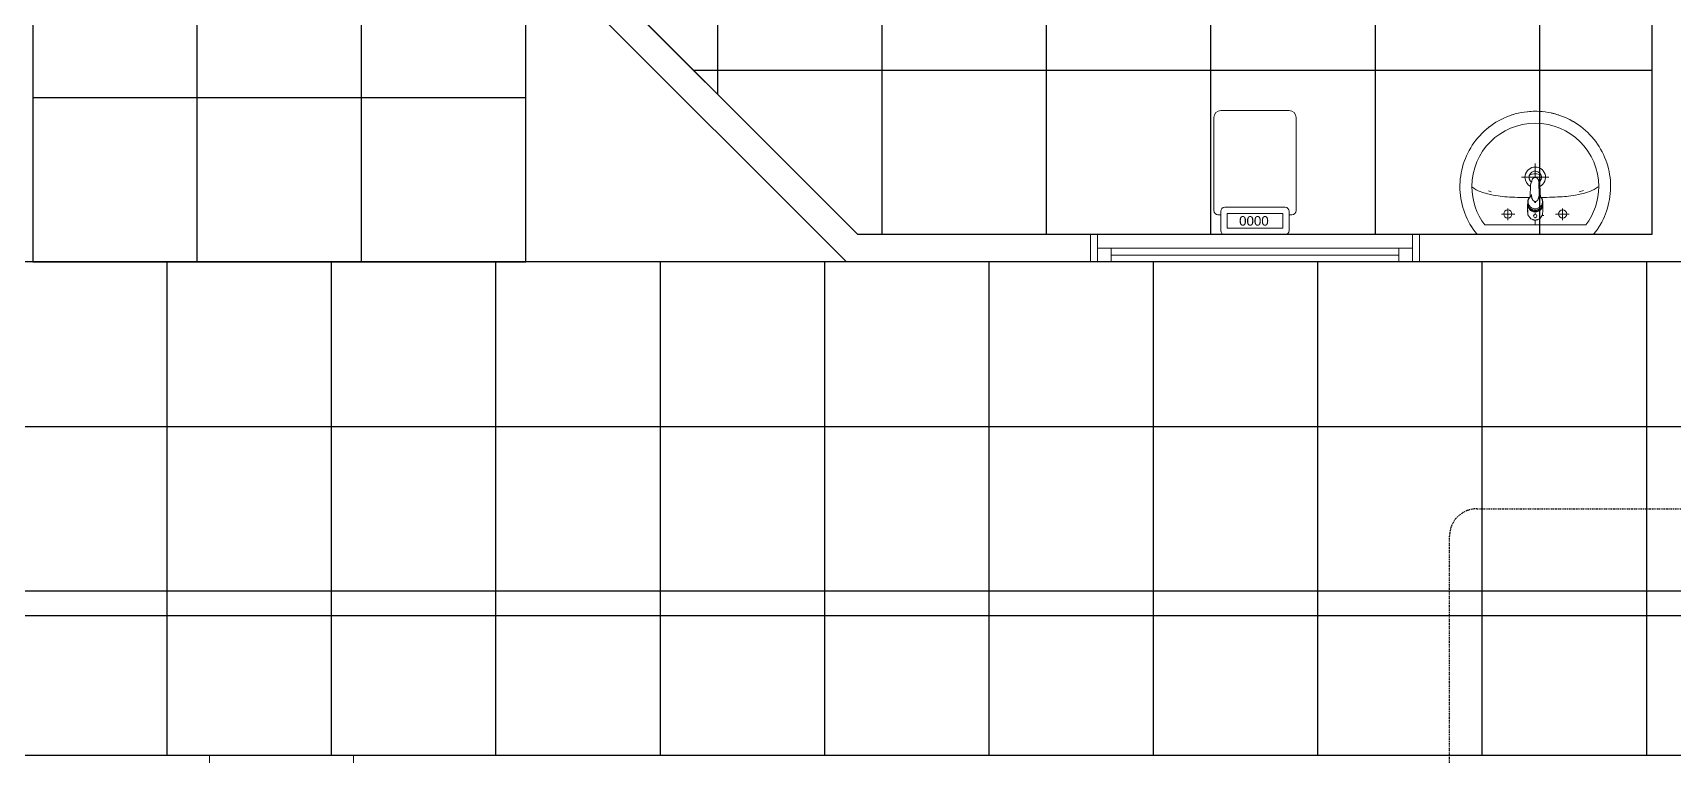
# Model space of a CAD drawing. Extents: x -12260 to 57327, y -29287 to 19916.
# Drawn here: x 13206 to 19193, y -2710 to -74 of the extents above; entities that cross this region are included whole.
import ezdxf

# ---------------------------------------------------------------- set-up
doc = ezdxf.new("R2010")
doc.units = 0
doc.header["$LTSCALE"] = 0.25
doc.linetypes.add('DASHDOT', pattern=[25.4, 12.7, -6.35, 0, -6.35])
for name, color, linetype, lineweight in [('01-First Floor$0$Aluminum', 251, 'Continuous', 5), ('01-First Floor$0$LOADING', 253, 'Continuous', 5), ('01-First Floor$0$P-SANR-FIXT', 6, 'Continuous', 18), ('01-First Floor$0$P-SANR-FIXT-1', 6, 'Continuous', 13), ('01-First Floor$0$Walls', 251, 'Continuous', 5), ('E-LITE-CLNG-CNDT', 6, 'DASHDOT', 35), ('F-ALRM-CLNG-CNDT', 51, 'DASHDOT', 25), ('F-ALRM-CNDT-SPLY', 43, 'POWER SUPPLY', 25)]:
    doc.layers.add(name, color=color, linetype=linetype, lineweight=lineweight)
doc.layers.add('01-First Floor$0$FALSE CEILING', color=251, linetype='Continuous')
doc.styles.add('01-First Floor$0$Standard', font='arial.ttf')
doc.styles.get("Standard").update_dxf_attribs({"font": 'romans.shx'})
doc.linetypes.add('POWER SUPPLY', pattern='A,50.8,-4,["PS",Standard,S=4.5,R=0,X=0,Y=-2.25],-11', length=65.8)

# ---------------------------------------------------------------- blocks, each defined once
blk = doc.blocks.new('01-First Floor$0$FP_138-161_A_00_GFL_-0_080_Einreichung_Grundrisse_100')
at = {"layer": '01-First Floor$0$P-SANR-FIXT'}
blk.add_line((-0.0044, -0.0019), (-0.0045, -0.0021), dxfattribs=at)
at = {"layer": '01-First Floor$0$P-SANR-FIXT', "flags": 128}
blk.add_lwpolyline([(-0.0057, -0.0037), (-0.0058, -0.0039), (-0.006, -0.004)], dxfattribs=at)
blk = doc.blocks.new('01-First Floor$0$FP_139-161_A_00_GFL_-0_080_Einreichung_Grundrisse_100')
at = {"layer": '01-First Floor$0$P-SANR-FIXT'}
blk.add_line((0.0045, -0.0022), (0.0044, -0.002), dxfattribs=at)
at = {"layer": '01-First Floor$0$P-SANR-FIXT', "flags": 128}
blk.add_lwpolyline([(0.006, -0.004), (0.0059, -0.0039), (0.0057, -0.0038)], dxfattribs=at)
blk = doc.blocks.new('01-First Floor$0$IS_Ceraplus_B8204_BIM_BG _1_ - B8204AA - CERAPLUS single lever basin mixer with pop-up waste-V137-161_A_00_GFL_-0_080_Einreichung_Grundrisse_100')
at = {"layer": '01-First Floor$0$P-SANR-FIXT-1'}
h = blk.add_hatch(dxfattribs=at)
h.set_pattern_fill('FP_26', color=256, style=0, pattern_type=2)
h.set_pattern_definition([(225, (0.009, 0), (0.010607, -0.010607), []), (315, (0.009, 0), (0.010607, 0.010607), [])])
h.paths.add_polyline_path([(0.0056, -0.002), (0.0058, -0.0024), (0.0058, -0.0021)])
h.paths.add_polyline_path([(0.007, -0.0039), (0.0088, -0.0045), (0.0084, -0.0043)])
at = {"layer": '01-First Floor$0$LOADING'}
for p, q in [((-0.028, 0), (-0.028, -0.0281)), ((-0.0274, -0.0337), (-0.0271, -0.0392)), ((-0.0262, -0.0282), (-0.0263, -0.0287)), ((-0.0137, -0.0512), (-0.0129, -0.0517)), ((0.0124, -0.052), (0.0133, -0.0515)), ((0.0185, -0.0618), (0.019, -0.0539)), ((0.019, -0.0539), (0.0188, -0.0561)), ((0.0263, -0.0287), (0.0262, -0.0282)), ((0.0262, -0.0293), (0.0263, -0.0287)), ((0.0271, -0.0392), (0.0274, -0.0337)), ((0.028, -0.0281), (0.028, 0)), ((0.014, -0.0647), (0.0133, -0.1077))]:
    blk.add_line(p, q, dxfattribs=at)
at = {"layer": '01-First Floor$0$LOADING', "flags": 128}
for points in [[(-0.0272, -0.0069), (-0.0266, 0.009), (-0.0165, 0.0236), (0, 0.0291)], [(0.0272, -0.0069), (0.0266, 0.009), (0.0165, 0.0236), (0, 0.0291)], [(-0.0271, -0.0393), (-0.027, -0.0403), (-0.0269, -0.0414), (-0.0267, -0.0424), (-0.0265, -0.0434), (-0.0262, -0.0444), (-0.0259, -0.0454), (-0.0255, -0.0464), (-0.0252, -0.0474), (-0.0247, -0.0484), (-0.0243, -0.0493), (-0.0238, -0.0502), (-0.0232, -0.0511), (-0.0226, -0.052), (-0.022, -0.0529), (-0.0214, -0.0537), (-0.0207, -0.0545), (-0.0199, -0.0553), (-0.0192, -0.0561), (-0.0184, -0.0568), (-0.0176, -0.0575), (-0.0173, -0.0577)], [(-0.0176, -0.0568), (-0.0224, -0.0513), (-0.0254, -0.0448), (-0.0264, -0.0376), (-0.0253, -0.0305), (-0.0222, -0.024), (-0.0172, -0.0186), (-0.0109, -0.0147), (-0.0037, -0.0127), (0.0037, -0.0127), (0.0109, -0.0147), (0.0172, -0.0186), (0.0222, -0.024), (0.0253, -0.0305), (0.0264, -0.0376), (0.0254, -0.0448), (0.0224, -0.0513), (0.0176, -0.0568)], [(-0.019, -0.0539), (-0.0185, -0.0615), (-0.0185, -0.0618)], [(-0.0162, -0.0579), (-0.0156, -0.058), (-0.0151, -0.0581), (-0.0146, -0.0583), (-0.0142, -0.0586), (-0.0139, -0.0588), (-0.0138, -0.0591)], [(-0.0138, -0.0591), (-0.0139, -0.0612), (-0.014, -0.0633)], [(0.0138, -0.0591), (0.0139, -0.0588), (0.0142, -0.0586), (0.0146, -0.0583), (0.0151, -0.0581), (0.0156, -0.058), (0.0162, -0.0579)], [(0.014, -0.0633), (0.0139, -0.0612), (0.0138, -0.0591)], [(0.0171, -0.0578), (0.0174, -0.0575), (0.0176, -0.0568)], [(0.0173, -0.0577), (0.0181, -0.057), (0.0189, -0.0563), (0.0197, -0.0556), (0.0204, -0.0548), (0.0211, -0.054), (0.0218, -0.0532), (0.0224, -0.0523), (0.023, -0.0514), (0.0236, -0.0505), (0.0241, -0.0496), (0.0246, -0.0487), (0.025, -0.0477), (0.0254, -0.0467), (0.0258, -0.0458), (0.0261, -0.0448), (0.0264, -0.0437), (0.0266, -0.0427), (0.0268, -0.0417), (0.027, -0.0407), (0.0271, -0.0396), (0.0271, -0.0393)], [(-0.0181, -0.0728), (-0.0177, -0.083), (-0.0172, -0.0938)], [(-0.0129, -0.1142), (-0.0124, -0.1161), (-0.0118, -0.1179), (-0.0109, -0.1197), (-0.0098, -0.1214), (-0.0084, -0.123), (-0.0067, -0.1244), (-0.0047, -0.1255), (-0.0025, -0.1263), (0, -0.1266)], [(0, -0.1266), (0.0025, -0.1263), (0.0047, -0.1255), (0.0067, -0.1244), (0.0084, -0.123), (0.0098, -0.1214), (0.0109, -0.1197), (0.0118, -0.1179), (0.0124, -0.1161), (0.0129, -0.1142)], [(0.0172, -0.0938), (0.0177, -0.083), (0.0181, -0.0728)], [(0.0184, -0.0651), (0.0184, -0.0652), (0.0184, -0.0652), (0.0184, -0.0652), (0.0184, -0.0654), (0.0184, -0.0655)]]:
    blk.add_lwpolyline(points, dxfattribs=at)
at = {"layer": '01-First Floor$0$LOADING'}
for centre, radius, start, end in [((0, 0.0135), 0.00603, 0, 180), ((0, 0.0135), 0.00603, 180, 0), ((-0.009, 0), 0.005, 300, 315), ((0.009, 0), 0.005, 225, 240)]:
    blk.add_arc(centre, radius, start, end, dxfattribs=at)
for centre, major_axis, start_param, end_param in [((0, -0.0281), (-0.028, 0), 4.712389, 6.47291), ((0, -0.0321), (0.0275, 0), 3.141823, 3.202701), ((0, -0.0321), (0.0275, 0), 3.239313, 3.439417), ((0, -0.0281), (0.028, 0), 3.371221, 3.483334), ((0, -0.0287), (0.0267, 0), 1.570796, 3.036556), ((0, -0.0287), (0.0263, 0), 2.625648, 2.791756), ((0, -0.0287), (-0.0263, 0), 4.712389, 5.759587), ((0, -0.0312), (0.0248, 0), 4.111947, 4.191073), ((0, -0.0281), (0.028, 0), 4.202431, 4.259552), ((0, -0.0287), (0.0263, 0), 4.169225, 4.2325), ((0, -0.0281), (0.028, 0), 6.093357, 7.853982), ((0, -0.0287), (0.0267, 0), 0.105099, 1.570796), ((0, -0.0287), (0.0262, 0), 0.523599, 1.570796), ((0, -0.0281), (0.028, 0), 5.172057, 5.222265), ((0, -0.0287), (0.0262, 0), 0.349919, 0.515945), ((0, -0.0287), (0.0267, 0), 6.059374, 6.108652), ((0, -0.0321), (0.0275, 0), 5.985527, 6.185455), ((0, -0.0281), (0.028, 0), 5.94107, 6.05344), ((0, -0.0321), (0.0275, 0), 6.222066, 6.282955)]:
    blk.add_ellipse(centre, major_axis=major_axis, ratio=0.961262, start_param=start_param, end_param=end_param, dxfattribs=at)
for points, knots in [([(-0.0215, -0.0162), (-0.0216, -0.0163), (-0.0219, -0.0167), (-0.0227, -0.0177), (-0.0238, -0.0192), (-0.0249, -0.0211), (-0.0258, -0.0231), (-0.0266, -0.0253), (-0.0273, -0.0282), (-0.0275, -0.0305), (-0.0275, -0.0321)], [0.7859035, 0.7859035, 0.7859035, 0.7859035, 0.7916667, 0.8055556, 0.8333333, 0.8611111, 0.8888889, 0.9166667, 0.9444444, 1, 1, 1, 1]), ([(0.021, -0.0157), (0.0208, -0.0154), (0.0203, -0.0149), (0.0192, -0.0139), (0.0177, -0.0127), (0.0161, -0.0117), (0.0148, -0.0109), (0.0138, -0.0104), (0.0127, -0.0099), (0.0113, -0.0093), (0.0087, -0.0084), (0.0048, -0.0075), (0, -0.0071), (-0.0048, -0.0075), (-0.0087, -0.0084), (-0.0113, -0.0093), (-0.0127, -0.0099), (-0.0138, -0.0104), (-0.0148, -0.0109), (-0.0161, -0.0117), (-0.0177, -0.0127), (-0.0191, -0.0139), (-0.0202, -0.0149), (-0.0208, -0.0154), (-0.021, -0.0157)], [0.2222222, 0.2222222, 0.2222222, 0.2222222, 0.2361111, 0.25, 0.2777778, 0.3055556, 0.3194444, 0.3333333, 0.3472222, 0.3611111, 0.3888889, 0.4444444, 0.5, 0.5555556, 0.6111111, 0.6388889, 0.6527778, 0.6666667, 0.6805556, 0.6944444, 0.7222222, 0.75, 0.7638889, 0.7777778, 0.7777778, 0.7777778, 0.7777778]), ([(-0.0188, -0.0538), (-0.0188, -0.0547), (-0.0186, -0.0582), (-0.0185, -0.0619), (-0.0184, -0.0646)], [0.6724021, 0.6724021, 0.6724021, 0.6724021, 0.75, 1, 1, 1, 1]), ([(-0.0162, -0.0579), (-0.0162, -0.0578), (-0.0163, -0.0578), (-0.0165, -0.0577), (-0.0166, -0.0575), (-0.0167, -0.0574), (-0.0169, -0.0573), (-0.017, -0.0572), (-0.0172, -0.0571), (-0.0173, -0.057), (-0.0175, -0.0569), (-0.0176, -0.0568)], [0, 0, 0, 0, 0.1, 0.2, 0.3, 0.4, 0.5, 0.6, 0.7, 0.8, 1, 1, 1, 1]), ([(-0.0148, -0.0587), (-0.015, -0.0586), (-0.0159, -0.0583), (-0.0167, -0.058), (-0.0172, -0.0578)], [0.8, 0.8, 0.8, 0.8, 0.85, 1, 1, 1, 1]), ([(0, -0.0378), (-0.0005, -0.038), (-0.0012, -0.0384), (-0.0021, -0.0389), (-0.0028, -0.0393), (-0.0035, -0.0397), (-0.0042, -0.04), (-0.0049, -0.0405), (-0.0055, -0.0409), (-0.0061, -0.0414), (-0.0067, -0.0419), (-0.0072, -0.0424), (-0.0078, -0.0429), (-0.0083, -0.0435), (-0.0088, -0.0441), (-0.0092, -0.0446), (-0.0096, -0.0452), (-0.01, -0.0459), (-0.0103, -0.0466), (-0.0105, -0.0472), (-0.0107, -0.0477), (-0.0108, -0.0481), (-0.0109, -0.0484), (-0.0111, -0.0489), (-0.0114, -0.0497), (-0.0118, -0.0509), (-0.0122, -0.0521), (-0.0124, -0.053), (-0.0126, -0.0537), (-0.0128, -0.0544), (-0.0129, -0.0552), (-0.0131, -0.0559), (-0.0132, -0.0566), (-0.0134, -0.0572), (-0.0136, -0.0581), (-0.0137, -0.0587), (-0.0138, -0.0591)], [0, 0, 0, 0, 0.055556, 0.083333, 0.111111, 0.138889, 0.166667, 0.194444, 0.222222, 0.25, 0.277778, 0.305556, 0.333333, 0.361111, 0.388889, 0.416667, 0.444444, 0.472222, 0.5, 0.527778, 0.541667, 0.555556, 0.569444, 0.583333, 0.611111, 0.666667, 0.722222, 0.75, 0.777778, 0.805556, 0.833333, 0.861111, 0.888889, 0.916667, 0.944444, 1, 1, 1, 1]), ([(0, -0.0357), (-0.0006, -0.0357), (-0.0013, -0.0357), (-0.002, -0.0357), (-0.0022, -0.0357)], [0, 0, 0, 0, 0.1, 0.1298359, 0.1298359, 0.1298359, 0.1298359]), ([(0.0022, -0.0357), (0.002, -0.0357), (0.0013, -0.0357), (0.0006, -0.0357), (0, -0.0357)], [0.8701578, 0.8701578, 0.8701578, 0.8701578, 0.9, 1, 1, 1, 1]), ([(0.0138, -0.0591), (0.0137, -0.0587), (0.0136, -0.0581), (0.0134, -0.0572), (0.0132, -0.0566), (0.0131, -0.0559), (0.0129, -0.0552), (0.0128, -0.0544), (0.0126, -0.0537), (0.0124, -0.053), (0.0122, -0.0521), (0.0118, -0.0509), (0.0114, -0.0497), (0.0111, -0.0489), (0.0109, -0.0484), (0.0108, -0.0481), (0.0107, -0.0477), (0.0105, -0.0472), (0.0103, -0.0466), (0.01, -0.0459), (0.0096, -0.0452), (0.0092, -0.0446), (0.0088, -0.0441), (0.0083, -0.0435), (0.0078, -0.0429), (0.0072, -0.0424), (0.0067, -0.0419), (0.0061, -0.0414), (0.0055, -0.0409), (0.0049, -0.0405), (0.0042, -0.04), (0.0035, -0.0397), (0.0028, -0.0393), (0.0021, -0.0389), (0.0012, -0.0384), (0.0005, -0.038), (0, -0.0378)], [0, 0, 0, 0, 0.055556, 0.083333, 0.111111, 0.138889, 0.166667, 0.194444, 0.222222, 0.25, 0.277778, 0.333333, 0.388889, 0.416667, 0.430556, 0.444444, 0.458333, 0.472222, 0.5, 0.527778, 0.555556, 0.583333, 0.611111, 0.638889, 0.666667, 0.694444, 0.722222, 0.75, 0.777778, 0.805556, 0.833333, 0.861111, 0.888889, 0.916667, 0.944444, 1, 1, 1, 1]), ([(0.0141, -0.0613), (0.0141, -0.0611), (0.0143, -0.0608), (0.0145, -0.0604), (0.0148, -0.06), (0.0151, -0.0596), (0.0153, -0.0594), (0.0155, -0.0592), (0.0156, -0.059), (0.0158, -0.0588), (0.016, -0.0587), (0.0163, -0.0585), (0.0165, -0.0583), (0.0166, -0.0582)], [0.3333333, 0.3333333, 0.3333333, 0.3333333, 0.4166667, 0.5, 0.5833333, 0.6666667, 0.7083333, 0.75, 0.7916667, 0.8333333, 0.875, 0.9166667, 1, 1, 1, 1]), ([(0.0176, -0.0568), (0.0175, -0.0569), (0.0173, -0.057), (0.0172, -0.0571), (0.017, -0.0572), (0.0169, -0.0573), (0.0167, -0.0574), (0.0166, -0.0575), (0.0165, -0.0577), (0.0163, -0.0578), (0.0162, -0.0578), (0.0162, -0.0579)], [0, 0, 0, 0, 0.2, 0.3, 0.4, 0.5, 0.6, 0.7, 0.8, 0.9, 1, 1, 1, 1]), ([(0.0184, -0.0646), (0.0185, -0.0619), (0.0186, -0.0582), (0.0188, -0.0547), (0.0188, -0.0538)], [0, 0, 0, 0, 0.25, 0.3275586, 0.3275586, 0.3275586, 0.3275586]), ([(0.0275, -0.0321), (0.0275, -0.0305), (0.0273, -0.0282), (0.0266, -0.0253), (0.0258, -0.0231), (0.0249, -0.0211), (0.0238, -0.0192), (0.0227, -0.0177), (0.0219, -0.0167), (0.0216, -0.0163), (0.0215, -0.0162)], [0, 0, 0, 0, 0.0555556, 0.0833333, 0.1111111, 0.1388889, 0.1666667, 0.1944444, 0.2083333, 0.2142181, 0.2142181, 0.2142181, 0.2142181]), ([(-0.0131, -0.1116), (-0.0132, -0.1115), (-0.0135, -0.1109), (-0.0141, -0.1099), (-0.0147, -0.1086), (-0.0153, -0.1072), (-0.0159, -0.1053), (-0.0167, -0.1021), (-0.0171, -0.0992), (-0.0171, -0.0973)], [0.4856715, 0.4856715, 0.4856715, 0.4856715, 0.5, 0.55, 0.6, 0.65, 0.7, 0.8, 1, 1, 1, 1]), ([(-0.0132, -0.1091), (-0.0132, -0.1096), (-0.0132, -0.1103), (-0.0132, -0.1111), (-0.0132, -0.1115), (-0.0132, -0.1118), (-0.0131, -0.1122), (-0.0131, -0.1125), (-0.0131, -0.1128), (-0.0131, -0.1131), (-0.013, -0.1134), (-0.013, -0.1138), (-0.0129, -0.1141), (-0.0129, -0.1142)], [0.2, 0.2, 0.2, 0.2, 0.4, 0.5, 0.55, 0.6, 0.65, 0.7, 0.75, 0.8, 0.85, 0.9, 1, 1, 1, 1]), ([(0.0129, -0.1142), (0.0129, -0.1141), (0.013, -0.1138), (0.013, -0.1134), (0.0131, -0.1131), (0.0131, -0.1128), (0.0131, -0.1125), (0.0131, -0.1122), (0.0132, -0.1118), (0.0132, -0.1115), (0.0132, -0.1111), (0.0132, -0.1103), (0.0132, -0.1096), (0.0132, -0.1091)], [0, 0, 0, 0, 0.1, 0.15, 0.2, 0.25, 0.3, 0.35, 0.4, 0.45, 0.5, 0.6, 0.8, 0.8, 0.8, 0.8]), ([(0.0131, -0.1116), (0.0133, -0.1113), (0.0137, -0.1106), (0.0142, -0.1096), (0.0147, -0.1084), (0.0153, -0.1072), (0.0159, -0.1053), (0.0167, -0.1021), (0.0171, -0.0992), (0.0171, -0.0973)], [-0.5143371, -0.5143371, -0.5143371, -0.5143371, -0.475, -0.4375, -0.4, -0.35, -0.3, -0.2, 0, 0, 0, 0])]:
    blk.add_open_spline(points, degree=3, knots=knots, dxfattribs=at)
for points in [[(-0.0172, -0.0578), (-0.0171, -0.0578), (-0.0169, -0.058), (-0.0167, -0.0581), (-0.0166, -0.0582)], [(-0.0162, -0.0579), (-0.0162, -0.0579), (-0.0164, -0.0581), (-0.0165, -0.0582), (-0.0166, -0.0583), (-0.0166, -0.0582), (-0.0166, -0.0582)], [(-0.0166, -0.0582), (-0.0163, -0.0585), (-0.0156, -0.059), (-0.0148, -0.0599), (-0.0142, -0.0609), (-0.0139, -0.0617), (-0.0138, -0.0621)], [(0.0172, -0.0578), (0.0168, -0.0579), (0.0158, -0.0583), (0.0147, -0.0587), (0.0141, -0.059)], [(0.0166, -0.0582), (0.0166, -0.0582), (0.0166, -0.0583), (0.0165, -0.0582), (0.0164, -0.0581), (0.0162, -0.0579), (0.0162, -0.0579)], [(0.0166, -0.0582), (0.0167, -0.0582), (0.0168, -0.0581), (0.0169, -0.058), (0.0169, -0.058)], [(0.0169, -0.058), (0.017, -0.0579), (0.0171, -0.0579), (0.0171, -0.0578)], [(-0.0184, -0.0646), (-0.0183, -0.0659), (-0.0182, -0.0684), (-0.0181, -0.0709), (-0.0181, -0.0721)], [(-0.0172, -0.0938), (-0.0172, -0.0944), (-0.0172, -0.0956), (-0.0171, -0.0967), (-0.0171, -0.0973)], [(-0.014, -0.0633), (-0.014, -0.0633), (-0.014, -0.0633), (-0.014, -0.0633)], [(-0.014, -0.0646), (-0.014, -0.0644), (-0.014, -0.064), (-0.014, -0.0635), (-0.014, -0.0633)], [(0.014, -0.0633), (0.014, -0.0633), (0.014, -0.0633), (0.014, -0.0633)], [(0.014, -0.0633), (0.014, -0.0635), (0.014, -0.064), (0.014, -0.0644), (0.014, -0.0647)], [(0.0171, -0.0973), (0.0171, -0.0967), (0.0172, -0.0956), (0.0172, -0.0944), (0.0172, -0.0938)], [(0.0181, -0.0721), (0.0181, -0.0709), (0.0182, -0.0684), (0.0183, -0.0659), (0.0184, -0.0646)]]:
    blk.add_open_spline(points, degree=3, dxfattribs=at)
for name in ['01-First Floor$0$FP_138-161_A_00_GFL_-0_080_Einreichung_Grundrisse_100', '01-First Floor$0$FP_139-161_A_00_GFL_-0_080_Einreichung_Grundrisse_100']:
    blk.add_blockref(name, (0, 0), dxfattribs=at)
blk = doc.blocks.new('01-First Floor$0$_100_WB_KER_REN_55x45x18 - _100_WB_KER_REN_55x45x18-V63-161_A_00_GFL_-0_080_Einreichung_Grundrisse_100')
at = {"layer": '01-First Floor$0$LOADING'}
for p, q in [((-0.2075, 0.225), (-0.2075, 0.2227)), ((0.2074, 0.225), (-0.2074, 0.225)), ((-0.1855, 0.1899), (0.1855, 0.1899)), ((0, 0.1899), (0, 0.1724)), ((0.2075, 0.2227), (0.2075, 0.225)), ((-0.0744, 0.15), (-0.1234, 0.15)), ((-0.1, 0.172), (-0.1, 0.1303)), ((-0.0259, 0.155), (-0.0315, 0.155)), ((0, 0.1656), (0, 0.1628)), ((0, 0.1509), (0, 0.1454)), ((0, 0.1422), (0, 0.1399)), ((0.026, 0.155), (0.0248, 0.155)), ((0.0744, 0.15), (0.1234, 0.15)), ((0.1, 0.172), (0.1, 0.1303)), ((-0.1763, 0.0637), (-0.1598, 0.0692)), ((0.1605, 0.0691), (0.1707, 0.0656)), ((-0.05, 0.0161), (0.05, 0.0161)), ((0, 0.0168), (0, -0.0348))]:
    blk.add_line(p, q, dxfattribs=at)
at = {"layer": '01-First Floor$0$LOADING', "flags": 128}
for points in [[(-0.2121, 0.225), (-0.219, 0.2164), (-0.2254, 0.2075), (-0.2316, 0.1983), (-0.2373, 0.189), (-0.2427, 0.1794), (-0.2476, 0.1696), (-0.2522, 0.1596), (-0.2564, 0.1494), (-0.2602, 0.1391), (-0.2635, 0.1286), (-0.2665, 0.118), (-0.269, 0.1073), (-0.271, 0.0965), (-0.2727, 0.0856), (-0.2739, 0.0747), (-0.2747, 0.0637), (-0.275, 0.0527), (-0.275, 0.05)], [(0.275, 0.05), (0.2748, 0.061), (0.2741, 0.072), (0.273, 0.0829), (0.2715, 0.0938), (0.2695, 0.1046), (0.2671, 0.1154), (0.2643, 0.126), (0.261, 0.1365), (0.2574, 0.1469), (0.2533, 0.1571), (0.2488, 0.1671), (0.2439, 0.177), (0.2387, 0.1866), (0.233, 0.1961), (0.227, 0.2053), (0.2206, 0.2142), (0.2138, 0.2229), (0.2121, 0.225)], [(-0.275, 0.05), (-0.2748, 0.039), (-0.2741, 0.028), (-0.273, 0.0171), (-0.2715, 0.0062), (-0.2695, -0.0046), (-0.2671, -0.0154), (-0.2643, -0.026), (-0.261, -0.0365), (-0.2574, -0.0469), (-0.2533, -0.0571), (-0.2488, -0.0671), (-0.2439, -0.077), (-0.2387, -0.0866), (-0.233, -0.0961), (-0.227, -0.1053), (-0.2206, -0.1142), (-0.2138, -0.1229), (-0.2067, -0.1313), (-0.1993, -0.1395), (-0.1916, -0.1473), (-0.1836, -0.1548), (-0.1752, -0.162), (-0.1666, -0.1688), (-0.1577, -0.1753), (-0.1486, -0.1814), (-0.1392, -0.1872), (-0.1296, -0.1925), (-0.1198, -0.1975), (-0.1098, -0.2021), (-0.0996, -0.2063), (-0.0893, -0.2101), (-0.0788, -0.2135), (-0.0682, -0.2164), (-0.0575, -0.2189), (-0.0467, -0.221), (-0.0359, -0.2227), (-0.0249, -0.2239), (-0.014, -0.2246), (-0.003, -0.225), (0.008, -0.2249), (0.019, -0.2243), (0.03, -0.2234), (0.0409, -0.2219), (0.0517, -0.2201), (0.0625, -0.2178), (0.0731, -0.2151), (0.0837, -0.212), (0.0941, -0.2084), (0.1043, -0.2044), (0.1144, -0.2001), (0.1243, -0.1953), (0.1341, -0.1901), (0.1436, -0.1846), (0.1528, -0.1786), (0.1618, -0.1723), (0.1706, -0.1657), (0.1791, -0.1587), (0.1873, -0.1514), (0.1952, -0.1437), (0.2028, -0.1358), (0.21, -0.1275), (0.217, -0.119), (0.2236, -0.1101), (0.2298, -0.1011), (0.2356, -0.0918), (0.2411, -0.0822), (0.2462, -0.0725), (0.2509, -0.0625), (0.2552, -0.0524), (0.2591, -0.0421), (0.2626, -0.0317), (0.2656, -0.0211), (0.2683, -0.0104), (0.2705, 0.0003), (0.2722, 0.0112), (0.2736, 0.0221), (0.2745, 0.0331), (0.2749, 0.0441), (0.275, 0.05)]]:
    blk.add_lwpolyline(points, dxfattribs=at)
at = {"layer": '01-First Floor$0$LOADING'}
for centre in [(-0.1, 0.15), (0.1, 0.15)]:
    blk.add_circle(centre, 0.015, dxfattribs=at)
for centre, radius, start, end in [((0, 0.05), 0.275, 145.93243, 150.3591), ((0, 0.05), 0.2315, 142.82093, 180), ((0, 0.05), 0.275, 140.4788, 141.23806), ((0, 0.05), 0.2315, 0, 37.17907), ((0, 0.05), 0.275, 38.76194, 39.5212), ((0, 0.05), 0.275, 29.6409, 34.06757), ((0, 0.155), 0.0175, 54.08995, 125.91005), ((0, 0.155), 0.0175, 251.94632, 258.23461), ((0, 0.155), 0.0175, 68.869, 83.8798), ((0, 0.05), 0.275, 180, 183.62252), ((0, 0.05), 0.2315, 180, 0), ((0, 0.0161), 0.0375, 117.13046, 0), ((0, 0.0161), 0.0225, 129.50249, 0), ((0, 0.0161), 0.0225, 180, 193.3417), ((0, 0.0161), 0.0225, 197.04659, 201.50796), ((0, 0.0161), 0.0225, 156.72498, 162.01336), ((0, 0.05), 0.047, 243.44331, 296.55669), ((0, 0.0161), 0.0225, 138.08082, 143.39393), ((0, 0.0161), 0.0225, 0, 51.42857), ((0, 0.0161), 0.0225, 36.61605, 41.92646), ((0, 0.0161), 0.0375, 0, 61.41458), ((0, 0.0161), 0.0225, 17.98869, 23.27602), ((0, 0.0161), 0.0225, 338.49204, 342.95341), ((0, 0.0161), 0.0225, 346.6583, 0), ((0, 0.05), 0.275, 307.66888, 312), ((0, 0.05), 0.275, 240, 245.65889), ((0, 0.05), 0.275, 252, 257.5535), ((0, 0.05), 0.275, 264, 276), ((0, 0.05), 0.275, 282.92407, 288)]:
    blk.add_arc(centre, radius, start, end, dxfattribs=at)
for points, knots in [([(-0.2074, 0.225), (-0.2078, 0.225), (-0.2086, 0.225), (-0.2095, 0.225), (-0.2102, 0.225), (-0.2106, 0.225), (-0.2109, 0.225), (-0.2111, 0.225), (-0.2114, 0.225), (-0.2116, 0.225), (-0.2118, 0.225), (-0.2119, 0.225), (-0.2119, 0.225)], [-1, -1, -1, -1, -0.8333333, -0.6666667, -0.5833333, -0.5, -0.4583333, -0.4166667, -0.3333333, -0.2916667, -0.25, -0.1666667, -0.1666667, -0.1666667, -0.1666667]), ([(0.2119, 0.225), (0.2119, 0.225), (0.2118, 0.225), (0.2116, 0.225), (0.2114, 0.225), (0.2111, 0.225), (0.2109, 0.225), (0.2106, 0.225), (0.2102, 0.225), (0.2095, 0.225), (0.2086, 0.225), (0.2078, 0.225), (0.2074, 0.225)], [-0.8333333, -0.8333333, -0.8333333, -0.8333333, -0.75, -0.7083333, -0.6666667, -0.5833333, -0.5416667, -0.5, -0.4166667, -0.3333333, -0.1666667, 0, 0, 0, 0]), ([(-0.0037, 0.1721), (-0.0046, 0.1719), (-0.0064, 0.1714), (-0.0081, 0.1705), (-0.009, 0.17)], [0.5653198, 0.5653198, 0.5653198, 0.5653198, 0.6111111, 0.6666667, 0.6666667, 0.6666667, 0.6666667]), ([(0.009, 0.17), (0.0086, 0.1703), (0.0077, 0.1708), (0.0059, 0.1715), (0.0046, 0.1719), (0.0037, 0.1721)], [0.3333333, 0.3333333, 0.3333333, 0.3333333, 0.3611111, 0.3888889, 0.4346482, 0.4346482, 0.4346482, 0.4346482]), ([(-0.2294, 0.0509), (-0.2103, 0.066), (-0.1431, 0.0839), (-0.1084, 0.0863), (-0.0496, 0.0893), (-0.0206, 0.0899)], [0.0392191, 0.0392191, 0.0392191, 0.0392191, 0.1715289, 0.4228457, 0.6475389, 0.6475389, 0.6475389, 0.6475389]), ([(0.0209, 0.0903), (0.0512, 0.0901), (0.1113, 0.0879), (0.1514, 0.0828), (0.2115, 0.0665), (0.2292, 0.052)], [0.7533082, 0.7533082, 0.7533082, 0.7533082, 0.9865548, 1.235629, 1.3638988, 1.3638988, 1.3638988, 1.3638988]), ([(-0.0141, 0.0337), (-0.0162, 0.0319), (-0.0207, 0.0267), (-0.0225, 0.02), (-0.0225, 0.0161)], [0.7144203, 0.7144203, 0.7144203, 0.7144203, 0.8333333, 1, 1, 1, 1]), ([(0.0225, 0.0161), (0.0225, 0.0187), (0.0216, 0.0239), (0.0182, 0.0298), (0.0152, 0.0327), (0.0141, 0.0337)], [0, 0, 0, 0, 0.1111111, 0.2222222, 0.285568, 0.285568, 0.285568, 0.285568])]:
    blk.add_open_spline(points, degree=3, knots=knots, dxfattribs=at)
for points in [[(-0.2075, 0.2227), (-0.2075, 0.2231), (-0.2075, 0.2235), (-0.2075, 0.2239)], [(-0.1852, 0.1899), (-0.1853, 0.1899), (-0.1854, 0.1899), (-0.1855, 0.1899)], [(0.1855, 0.1899), (0.1854, 0.1899), (0.1853, 0.1899), (0.1852, 0.1899)], [(0.2075, 0.2239), (0.2075, 0.2235), (0.2075, 0.2231), (0.2075, 0.2227)], [(-0.0009, 0.1725), (-0.0013, 0.1725), (-0.0018, 0.1724), (-0.0022, 0.1724)], [(0.0022, 0.1724), (0.0018, 0.1724), (0.0013, 0.1725), (0.0009, 0.1725)], [(-0.0225, 0.0161), (-0.0225, 0.0147), (-0.0222, 0.012), (-0.0215, 0.0093), (-0.021, 0.008)], [(0.021, 0.008), (0.0215, 0.0093), (0.0222, 0.012), (0.0225, 0.0147), (0.0225, 0.0161)]]:
    blk.add_open_spline(points, degree=3, dxfattribs=at)
at = {"layer": '01-First Floor$0$LOADING', "xscale": -1, "rotation": 5.088887490341627e-12}
blk.add_blockref('01-First Floor$0$IS_Ceraplus_B8204_BIM_BG _1_ - B8204AA - CERAPLUS single lever basin mixer with pop-up waste-V137-161_A_00_GFL_-0_080_Einreichung_Grundrisse_100', (0, 0.1434), dxfattribs=at)
blk = doc.blocks.new('01-First Floor$0$HF13461A-P')
at = {"layer": '01-First Floor$0$LOADING'}
for p, q in [((0.0229, 0.4353), (0.0229, 0.3653)), ((0.2579, 0.4503), (0.0379, 0.4503)), ((0.2493, 0.4266), (0.0466, 0.4266)), ((0.0466, 0.4266), (0.0466, 0.3739)), ((0.2493, 0.4266), (0.2493, 0.3739)), ((0.2729, 0.4353), (0.2729, 0.3653)), ((-0.0021, 0.3628), (-0.0021, 0.0228)), ((0.0229, 0.3778), (0.0129, 0.3778)), ((0.2493, 0.3739), (0.0466, 0.3739)), ((0.2829, 0.3778), (0.2729, 0.3778)), ((0.2979, 0.0228), (0.2979, 0.3628)), ((0.2579, 0.3503), (0.0379, 0.3503)), ((0.0229, -0.0022), (0.2729, -0.0022))]:
    blk.add_line(p, q, dxfattribs=at)
for centre, radius, start, end in [((0.0379, 0.4353), 0.015, 90, 180), ((0.2579, 0.4353), 0.015, 0, 90), ((0.0129, 0.3628), 0.015, 90, 180), ((0.0379, 0.3653), 0.015, 180, 270), ((0.2579, 0.3653), 0.015, 270, 0), ((0.2829, 0.3628), 0.015, 0, 90), ((0.0229, 0.0228), 0.025, 180, 270), ((0.2729, 0.0228), 0.025, 270, 0)]:
    blk.add_arc(centre, radius, start, end, dxfattribs=at)
at = {"layer": '01-First Floor$0$LOADING', "style": '01-First Floor$0$Standard'}
blk.add_text('0000', height=0.03477, dxfattribs=at).set_placement((0.0901, 0.3829))
blk = doc.blocks.new('01-First Floor$0$A$C37be4daf')
at = {"layer": '01-First Floor$0$Aluminum'}
for p, q in [((1416, 598.2), (216, 598.2)), ((241, 498.2), (241, 598.2)), ((1391, 548.2), (241, 548.2)), ((291, 548.2), (291, 598.2)), ((291, 573.2), (1341, 573.2)), ((1341, 548.2), (1341, 598.2)), ((1391, 498.2), (1391, 598.2)), ((1416, 498.2), (216, 498.2))]:
    blk.add_line(p, q, dxfattribs=at)
at = {"layer": '01-First Floor$0$Walls'}
for p, q in [((216, 498.2), (216, 598.2)), ((1416, 498.2), (1416, 598.2))]:
    blk.add_line(p, q, dxfattribs=at)
blk = doc.blocks.new('01-First Floor')
at = {"layer": '01-First Floor$0$Aluminum'}
for p, q in [((12675.9, -2710), (13875.9, -2710)), ((13850.9, -2710), (13850.9, -2810))]:
    blk.add_line(p, q, dxfattribs=at)
at = {"layer": '01-First Floor$0$FALSE CEILING', "linetype": 'Continuous'}
for p, q in [((13806, -910), (13806, 8610)), ((14406, -910), (14406, 8610)), ((15706, -298.6), (15706, 3190)), ((16306, -810), (16306, 3190)), ((16906, -810), (16906, 3190)), ((17506, -810), (17506, 3190)), ((18106, -810), (18106, 3190)), ((18706, -810), (18706, 3190)), ((15617.4, -210), (19115.6, -210)), ((13206, -310), (15006, -310)), ((13696.4, -2710), (13696.4, -910)), ((14296.4, -2710), (14296.4, -910)), ((14896.4, -2710), (14896.4, -910)), ((15496.4, -2710), (15496.4, -910)), ((16096.4, -2710), (16096.4, -910)), ((16696.4, -2710), (16696.4, -910)), ((17296.4, -2710), (17296.4, -910)), ((17896.4, -2710), (17896.4, -910)), ((18496.4, -2710), (18496.4, -910)), ((19096.4, -2710), (19096.4, -910)), ((8296.4, -1510), (48976, -1510)), ((8296.4, -2110), (48976, -2110))]:
    blk.add_line(p, q, dxfattribs=at)
at = {"layer": '01-First Floor$0$FALSE CEILING'}
blk.add_lwpolyline([(13206, -910), (15006, -910), (15006, 8610), (13206, 8610)], close=True, dxfattribs=at)
for points in [[(16217.4, -810), (15106, 301.4), (15106, 3190), (19115.6, 3190), (19115.6, -810), (16217.4, -810)], [(48976, -910), (8296.4, -910), (8296.4, -2710), (48976, -2710), (48976, -910)]]:
    blk.add_lwpolyline(points, dxfattribs=at)
at = {"layer": '01-First Floor$0$Walls'}
for p, q in [((19115.6, -810), (19115.6, 3190)), ((15106, 301.4), (16217.4, -810)), ((15006, 260), (16176, -910)), ((19115.6, -810), (16217.4, -810)), ((23315.6, -910), (16176, -910)), ((5386, -2710), (14376, -2710)), ((13875.9, -2710), (14375.9, -2710)), ((13875.9, -2710), (14275.9, -2710)), ((14376, -2710), (14376, -6080))]:
    blk.add_line(p, q, dxfattribs=at)
at = {"rotation": 180}
blk.add_blockref('01-First Floor$0$A$C37be4daf', (18482.5, -311.8), dxfattribs=at)
at = {"layer": '01-First Floor$0$LOADING', "lineweight": 0, "xscale": -1000, "yscale": 1000, "zscale": 1000, "rotation": 180}
blk.add_blockref('01-First Floor$0$HF13461A-P', (17518.6, -359.7, -0.1), dxfattribs=at)
at = {"layer": '01-First Floor$0$LOADING', "xscale": 1000, "yscale": 1000, "zscale": 1000, "rotation": 180}
blk.add_blockref('01-First Floor$0$_100_WB_KER_REN_55x45x18 - _100_WB_KER_REN_55x45x18-V63-161_A_00_GFL_-0_080_Einreichung_Grundrisse_100', (18689.6, -585, -0.1), dxfattribs=at)

msp = doc.modelspace()

# ---------------------------------------------------------------- linework, layer by layer
at = {"layer": 'F-ALRM-CLNG-CNDT'}
msp.add_lwpolyline([(18376.7, -3648.6), (18376.7, -1910.7, -0.414214), (18476.7, -1810.7), (22785, -1810.7)], format="xyb", dxfattribs=at)
at = {"layer": 'F-ALRM-CNDT-SPLY'}
msp.add_lwpolyline([(12412.3, -2200.2), (20129.4, -2200.2), (20296.4, -2260)], dxfattribs=at)

# ---------------------------------------------------------------- block references
at = {"layer": 'E-LITE-CLNG-CNDT'}
msp.add_blockref('01-First Floor', (0, 0), dxfattribs=at)

doc.saveas('drawing.dxf')
